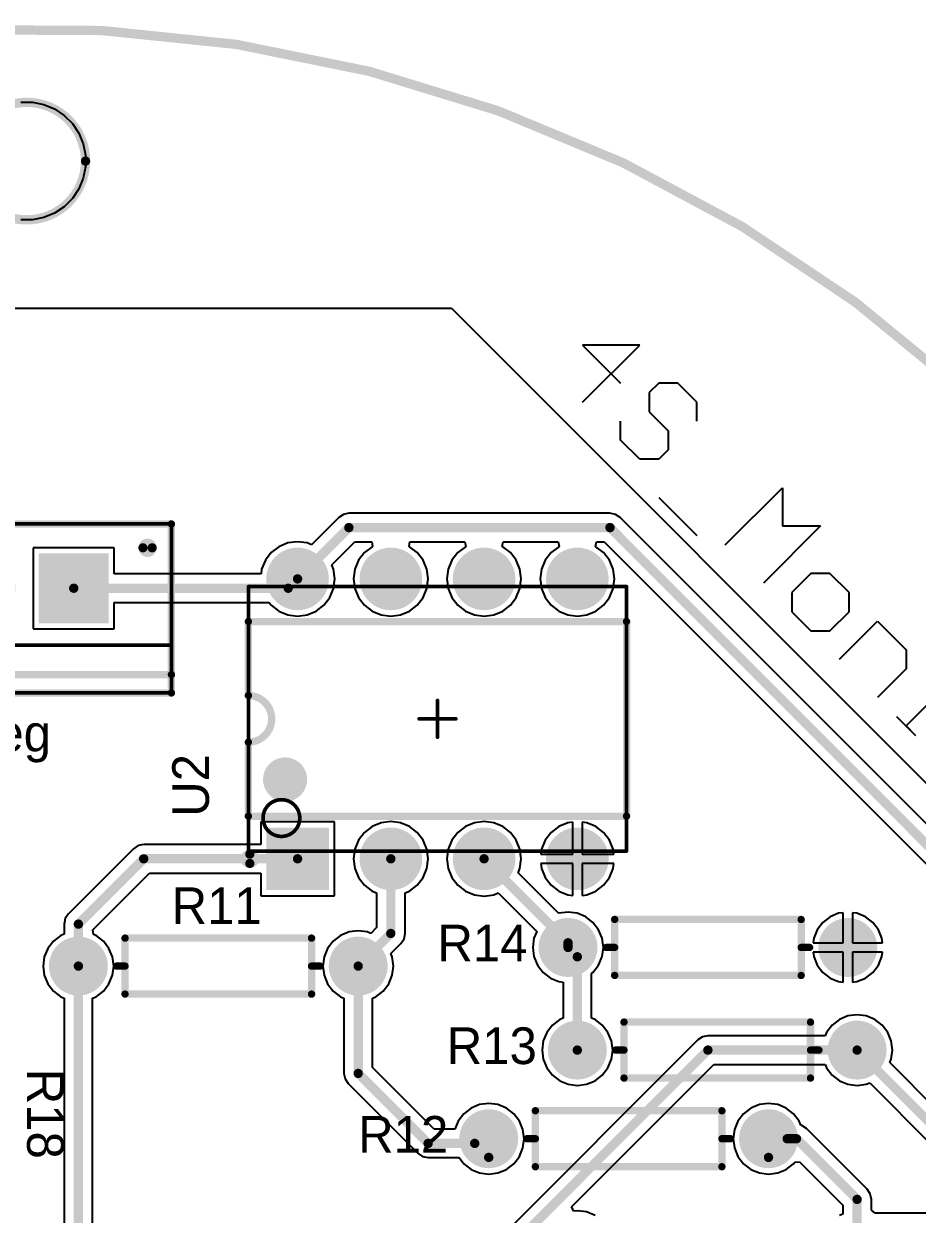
# Model space of a CAD drawing. Header units: millimetres. Extents: x 36 to 112.1, y 38.2 to 103.8.
# Drawn here: x 73.95 to 98.28, y 71.35 to 103.76 of the extents above; entities that cross this region are included whole.
import ezdxf

# ---------------------------------------------------------------- set-up
doc = ezdxf.new("R2010")
doc.units = ezdxf.units.MM
for name, color, linetype in [('BottomLayer', 5, 'Continuous'), ('BottomSolder', 6, 'Continuous'), ('Mechanical1', 6, 'Continuous'), ('Mechanical13', 56, 'Continuous'), ('Mechanical15', 56, 'Continuous'), ('MultiLayer', 9, 'Continuous'), ('PadHoleLayer', 156, 'Continuous'), ('TopLayer', 1, 'Continuous'), ('TopOverlay', 2, 'Continuous'), ('TopSolder', 216, 'Continuous')]:
    doc.layers.add(name, color=color, linetype=linetype)

# ---------------------------------------------------------------- blocks, each defined once
blk = doc.blocks.new('TO220_2')
at = {"layer": 'BottomLayer', "const_width": 0.85}
for points in [[(-0.425, 0, 1), (0.425, 0, 1)], [(2.115, 0, 1), (2.965, 0, 1)]]:
    blk.add_lwpolyline(points, format="xyb", close=True, dxfattribs=at)
at = {"layer": 'BottomLayer'}
blk.add_solid([(-3.39, -0.85), (-1.69, -0.85), (-3.39, 0.85), (-1.69, 0.85)], dxfattribs=at)
at = {"layer": 'BottomSolder', "const_width": 0.952}
for points in [[(-0.476, 0, 1), (0.476, 0, 1)], [(2.064, 0, 1), (3.016, 0, 1)]]:
    blk.add_lwpolyline(points, format="xyb", close=True, dxfattribs=at)
at = {"layer": 'BottomSolder'}
blk.add_solid([(-3.492, -0.952), (-1.588, -0.952), (-3.492, 0.952), (-1.588, 0.952)], dxfattribs=at)
at = {"layer": 'Mechanical13', "const_width": 0.1}
for points in [[(5.2, 2.85), (-5.2, 2.85)], [(-5.2, 2.85), (-5.2, -1.75)], [(5.2, 2.85), (5.2, -1.75)], [(5.2, 1.55), (-5.2, 1.55)], [(5.2, -1.75), (-5.2, -1.75)]]:
    blk.add_lwpolyline(points, dxfattribs=at)
at = {"layer": 'Mechanical13', "const_width": 0.05}
for points in [[(-5.225, 2.85, 1), (-5.175, 2.85, 1)], [(-5.225, 2.85, 1), (-5.175, 2.85, 1)], [(5.175, 2.85, 1), (5.225, 2.85, 1)], [(5.175, 2.85, 1), (5.225, 2.85, 1)], [(-5.225, 1.55, 1), (-5.175, 1.55, 1)], [(5.175, 1.55, 1), (5.225, 1.55, 1)], [(-5.225, -1.75, 1), (-5.175, -1.75, 1)], [(-5.225, -1.75, 1), (-5.175, -1.75, 1)], [(5.175, -1.75, 1), (5.225, -1.75, 1)], [(5.175, -1.75, 1), (5.225, -1.75, 1)]]:
    blk.add_lwpolyline(points, format="xyb", close=True, dxfattribs=at)
at = {"layer": 'Mechanical15', "const_width": 0.1}
for points in [[(0, 0.5), (0, -0.5)], [(0.5, 0), (-0.5, 0)]]:
    blk.add_lwpolyline(points, dxfattribs=at)
at = {"layer": 'Mechanical15', "const_width": 0.05}
for points in [[(-0.025, 0.5, 1), (0.025, 0.5, 1)], [(-0.525, 0, 1), (-0.475, 0, 1)], [(0.475, 0, 1), (0.525, 0, 1)], [(-0.025, -0.5, 1), (0.025, -0.5, 1)]]:
    blk.add_lwpolyline(points, format="xyb", close=True, dxfattribs=at)
at = {"layer": 'MultiLayer', "const_width": 0.85}
for points in [[(-0.425, 0, 1), (0.425, 0, 1)], [(2.115, 0, 1), (2.965, 0, 1)]]:
    blk.add_lwpolyline(points, format="xyb", close=True, dxfattribs=at)
at = {"layer": 'MultiLayer'}
blk.add_solid([(-3.39, -0.85), (-1.69, -0.85), (-3.39, 0.85), (-1.69, 0.85)], dxfattribs=at)
at = {"layer": 'PadHoleLayer', "const_width": 0.55}
for points in [[(-2.815, 0, 1), (-2.265, 0, 1)], [(-0.275, 0, 1), (0.275, 0, 1)], [(2.265, 0, 1), (2.815, 0, 1)]]:
    blk.add_lwpolyline(points, format="xyb", close=True, dxfattribs=at)
at = {"layer": 'TopLayer', "const_width": 0.85}
for points in [[(-0.425, 0, 1), (0.425, 0, 1)], [(2.115, 0, 1), (2.965, 0, 1)]]:
    blk.add_lwpolyline(points, format="xyb", close=True, dxfattribs=at)
at = {"layer": 'TopLayer'}
blk.add_solid([(-3.39, -0.85), (-1.69, -0.85), (-3.39, 0.85), (-1.69, 0.85)], dxfattribs=at)
at = {"layer": 'TopOverlay', "const_width": 0.2}
for points in [[(5.2, 2.85), (-5.2, 2.85)], [(-5.2, 2.85), (-5.2, -1.75)], [(5.2, 2.85), (5.2, -1.75)], [(5.2, 2.35), (-5.2, 2.35)], [(5.2, -1.75), (-5.2, -1.75)]]:
    blk.add_lwpolyline(points, dxfattribs=at)
at = {"layer": 'TopOverlay'}
for points, const_width in [([(-5.25, 2.85, 1), (-5.15, 2.85, 1)], 0.1), ([(-5.25, 2.85, 1), (-5.15, 2.85, 1)], 0.1), ([(5.15, 2.85, 1), (5.25, 2.85, 1)], 0.1), ([(5.15, 2.85, 1), (5.25, 2.85, 1)], 0.1), ([(-5.25, 2.35, 1), (-5.15, 2.35, 1)], 0.1), ([(5.15, 2.35, 1), (5.25, 2.35, 1)], 0.1), ([(-4.425, -1.1, 1), (-4.675, -1.1, 1)], 0.25), ([(-4.738, -1.1, 1), (-4.613, -1.1, 1)], 0.125), ([(-4.487, -1.1, 1), (-4.363, -1.1, 1)], 0.125), ([(-5.25, -1.75, 1), (-5.15, -1.75, 1)], 0.1), ([(-5.25, -1.75, 1), (-5.15, -1.75, 1)], 0.1), ([(5.15, -1.75, 1), (5.25, -1.75, 1)], 0.1), ([(5.15, -1.75, 1), (5.25, -1.75, 1)], 0.1)]:
    blk.add_lwpolyline(points, format="xyb", close=True, dxfattribs=dict(at, const_width=const_width))
at = {"layer": 'TopSolder', "const_width": 0.952}
for points in [[(-0.476, 0, 1), (0.476, 0, 1)], [(2.064, 0, 1), (3.016, 0, 1)]]:
    blk.add_lwpolyline(points, format="xyb", close=True, dxfattribs=at)
at = {"layer": 'TopSolder'}
blk.add_solid([(-3.492, -0.952), (-1.588, -0.952), (-3.492, 0.952), (-1.588, 0.952)], dxfattribs=at)
blk = doc.blocks.new('AXIAL_0_3_20')
at = {"layer": 'BottomLayer', "const_width": 0.7}
for points in [[(-4.16, 0, 1), (-3.46, 0, 1)], [(3.46, 0, 1), (4.16, 0, 1)]]:
    blk.add_lwpolyline(points, format="xyb", close=True, dxfattribs=at)
at = {"layer": 'BottomSolder', "const_width": 0.802}
for points in [[(-4.211, 0, 1), (-3.409, 0, 1)], [(3.409, 0, 1), (4.211, 0, 1)]]:
    blk.add_lwpolyline(points, format="xyb", close=True, dxfattribs=at)
at = {"layer": 'MultiLayer', "const_width": 0.7}
for points in [[(-4.16, 0, 1), (-3.46, 0, 1)], [(3.46, 0, 1), (4.16, 0, 1)]]:
    blk.add_lwpolyline(points, format="xyb", close=True, dxfattribs=at)
at = {"layer": 'PadHoleLayer', "const_width": 0.425}
for points in [[(-4.022, 0, 1), (-3.598, 0, 1)], [(3.598, 0, 1), (4.022, 0, 1)]]:
    blk.add_lwpolyline(points, format="xyb", close=True, dxfattribs=at)
at = {"layer": 'TopLayer', "const_width": 0.7}
for points in [[(-4.16, 0, 1), (-3.46, 0, 1)], [(3.46, 0, 1), (4.16, 0, 1)]]:
    blk.add_lwpolyline(points, format="xyb", close=True, dxfattribs=at)
at = {"layer": 'TopOverlay', "const_width": 0.2}
for points in [[(-2.54, 0.762), (-2.54, -0.762)], [(2.54, 0.762), (-2.54, 0.762)], [(2.54, 0.762), (2.54, 0)], [(-2.54, 0), (-2.769, 0)], [(2.769, 0), (2.54, 0)], [(2.54, 0), (2.54, -0.762)], [(2.54, -0.762), (-2.54, -0.762)]]:
    blk.add_lwpolyline(points, dxfattribs=at)
at = {"layer": 'TopOverlay', "const_width": 0.1}
for points in [[(-2.59, 0.762, 1), (-2.49, 0.762, 1)], [(-2.59, 0.762, 1), (-2.49, 0.762, 1)], [(2.49, 0.762, 1), (2.59, 0.762, 1)], [(2.49, 0.762, 1), (2.59, 0.762, 1)], [(-2.819, 0, 1), (-2.719, 0, 1)], [(-2.59, 0, 1), (-2.49, 0, 1)], [(2.49, 0, 1), (2.59, 0, 1)], [(2.49, 0, 1), (2.59, 0, 1)], [(2.49, 0, 1), (2.59, 0, 1)], [(2.719, 0, 1), (2.819, 0, 1)], [(-2.59, -0.762, 1), (-2.49, -0.762, 1)], [(-2.59, -0.762, 1), (-2.49, -0.762, 1)], [(2.49, -0.762, 1), (2.59, -0.762, 1)], [(2.49, -0.762, 1), (2.59, -0.762, 1)]]:
    blk.add_lwpolyline(points, format="xyb", close=True, dxfattribs=at)
at = {"layer": 'TopSolder', "const_width": 0.802}
for points in [[(-4.211, 0, 1), (-3.409, 0, 1)], [(3.409, 0, 1), (4.211, 0, 1)]]:
    blk.add_lwpolyline(points, format="xyb", close=True, dxfattribs=at)
blk = doc.blocks.new('AXIAL_0_3_21')
at = {"layer": 'BottomLayer', "const_width": 0.7}
for points in [[(-4.16, 0, 1), (-3.46, 0, 1)], [(3.46, 0, 1), (4.16, 0, 1)]]:
    blk.add_lwpolyline(points, format="xyb", close=True, dxfattribs=at)
at = {"layer": 'BottomSolder', "const_width": 0.802}
for points in [[(-4.211, 0, 1), (-3.409, 0, 1)], [(3.409, 0, 1), (4.211, 0, 1)]]:
    blk.add_lwpolyline(points, format="xyb", close=True, dxfattribs=at)
at = {"layer": 'MultiLayer', "const_width": 0.7}
for points in [[(-4.16, 0, 1), (-3.46, 0, 1)], [(3.46, 0, 1), (4.16, 0, 1)]]:
    blk.add_lwpolyline(points, format="xyb", close=True, dxfattribs=at)
at = {"layer": 'PadHoleLayer', "const_width": 0.425}
for points in [[(-4.022, 0, 1), (-3.598, 0, 1)], [(3.598, 0, 1), (4.022, 0, 1)]]:
    blk.add_lwpolyline(points, format="xyb", close=True, dxfattribs=at)
at = {"layer": 'TopLayer', "const_width": 0.7}
for points in [[(-4.16, 0, 1), (-3.46, 0, 1)], [(3.46, 0, 1), (4.16, 0, 1)]]:
    blk.add_lwpolyline(points, format="xyb", close=True, dxfattribs=at)
at = {"layer": 'TopOverlay', "const_width": 0.2}
for points in [[(-2.54, 0.762), (-2.54, -0.762)], [(2.54, 0.762), (-2.54, 0.762)], [(2.54, 0.762), (2.54, 0)], [(-2.54, 0), (-2.769, 0)], [(2.769, 0), (2.54, 0)], [(2.54, 0), (2.54, -0.762)], [(2.54, -0.762), (-2.54, -0.762)]]:
    blk.add_lwpolyline(points, dxfattribs=at)
at = {"layer": 'TopOverlay', "const_width": 0.1}
for points in [[(-2.59, 0.762, 1), (-2.49, 0.762, 1)], [(-2.59, 0.762, 1), (-2.49, 0.762, 1)], [(2.49, 0.762, 1), (2.59, 0.762, 1)], [(2.49, 0.762, 1), (2.59, 0.762, 1)], [(-2.819, 0, 1), (-2.719, 0, 1)], [(-2.59, 0, 1), (-2.49, 0, 1)], [(2.49, 0, 1), (2.59, 0, 1)], [(2.49, 0, 1), (2.59, 0, 1)], [(2.49, 0, 1), (2.59, 0, 1)], [(2.719, 0, 1), (2.819, 0, 1)], [(-2.59, -0.762, 1), (-2.49, -0.762, 1)], [(-2.59, -0.762, 1), (-2.49, -0.762, 1)], [(2.49, -0.762, 1), (2.59, -0.762, 1)], [(2.49, -0.762, 1), (2.59, -0.762, 1)]]:
    blk.add_lwpolyline(points, format="xyb", close=True, dxfattribs=at)
at = {"layer": 'TopSolder', "const_width": 0.802}
for points in [[(-4.211, 0, 1), (-3.409, 0, 1)], [(3.409, 0, 1), (4.211, 0, 1)]]:
    blk.add_lwpolyline(points, format="xyb", close=True, dxfattribs=at)
blk = doc.blocks.new('AXIAL_0_3_22')
at = {"layer": 'BottomLayer', "const_width": 0.7}
for points in [[(-4.16, 0, 1), (-3.46, 0, 1)], [(3.46, 0, 1), (4.16, 0, 1)]]:
    blk.add_lwpolyline(points, format="xyb", close=True, dxfattribs=at)
at = {"layer": 'BottomSolder', "const_width": 0.802}
for points in [[(-4.211, 0, 1), (-3.409, 0, 1)], [(3.409, 0, 1), (4.211, 0, 1)]]:
    blk.add_lwpolyline(points, format="xyb", close=True, dxfattribs=at)
at = {"layer": 'MultiLayer', "const_width": 0.7}
for points in [[(-4.16, 0, 1), (-3.46, 0, 1)], [(3.46, 0, 1), (4.16, 0, 1)]]:
    blk.add_lwpolyline(points, format="xyb", close=True, dxfattribs=at)
at = {"layer": 'PadHoleLayer', "const_width": 0.425}
for points in [[(-4.022, 0, 1), (-3.598, 0, 1)], [(3.598, 0, 1), (4.022, 0, 1)]]:
    blk.add_lwpolyline(points, format="xyb", close=True, dxfattribs=at)
at = {"layer": 'TopLayer', "const_width": 0.7}
for points in [[(-4.16, 0, 1), (-3.46, 0, 1)], [(3.46, 0, 1), (4.16, 0, 1)]]:
    blk.add_lwpolyline(points, format="xyb", close=True, dxfattribs=at)
at = {"layer": 'TopOverlay', "const_width": 0.2}
for points in [[(-2.54, 0.762), (-2.54, -0.762)], [(2.54, 0.762), (-2.54, 0.762)], [(2.54, 0.762), (2.54, 0)], [(-2.54, 0), (-2.769, 0)], [(2.769, 0), (2.54, 0)], [(2.54, 0), (2.54, -0.762)], [(2.54, -0.762), (-2.54, -0.762)]]:
    blk.add_lwpolyline(points, dxfattribs=at)
at = {"layer": 'TopOverlay', "const_width": 0.1}
for points in [[(-2.59, 0.762, 1), (-2.49, 0.762, 1)], [(-2.59, 0.762, 1), (-2.49, 0.762, 1)], [(2.49, 0.762, 1), (2.59, 0.762, 1)], [(2.49, 0.762, 1), (2.59, 0.762, 1)], [(-2.819, 0, 1), (-2.719, 0, 1)], [(-2.59, 0, 1), (-2.49, 0, 1)], [(2.49, 0, 1), (2.59, 0, 1)], [(2.49, 0, 1), (2.59, 0, 1)], [(2.49, 0, 1), (2.59, 0, 1)], [(2.719, 0, 1), (2.819, 0, 1)], [(-2.59, -0.762, 1), (-2.49, -0.762, 1)], [(-2.59, -0.762, 1), (-2.49, -0.762, 1)], [(2.49, -0.762, 1), (2.59, -0.762, 1)], [(2.49, -0.762, 1), (2.59, -0.762, 1)]]:
    blk.add_lwpolyline(points, format="xyb", close=True, dxfattribs=at)
at = {"layer": 'TopSolder', "const_width": 0.802}
for points in [[(-4.211, 0, 1), (-3.409, 0, 1)], [(3.409, 0, 1), (4.211, 0, 1)]]:
    blk.add_lwpolyline(points, format="xyb", close=True, dxfattribs=at)
blk = doc.blocks.new('AXIAL_0_3_23')
at = {"layer": 'BottomLayer', "const_width": 0.7}
for points in [[(-4.16, 0, 1), (-3.46, 0, 1)], [(3.46, 0, 1), (4.16, 0, 1)]]:
    blk.add_lwpolyline(points, format="xyb", close=True, dxfattribs=at)
at = {"layer": 'BottomSolder', "const_width": 0.802}
for points in [[(-4.211, 0, 1), (-3.409, 0, 1)], [(3.409, 0, 1), (4.211, 0, 1)]]:
    blk.add_lwpolyline(points, format="xyb", close=True, dxfattribs=at)
at = {"layer": 'MultiLayer', "const_width": 0.7}
for points in [[(-4.16, 0, 1), (-3.46, 0, 1)], [(3.46, 0, 1), (4.16, 0, 1)]]:
    blk.add_lwpolyline(points, format="xyb", close=True, dxfattribs=at)
at = {"layer": 'PadHoleLayer', "const_width": 0.425}
for points in [[(-4.022, 0, 1), (-3.598, 0, 1)], [(3.598, 0, 1), (4.022, 0, 1)]]:
    blk.add_lwpolyline(points, format="xyb", close=True, dxfattribs=at)
at = {"layer": 'TopLayer', "const_width": 0.7}
for points in [[(-4.16, 0, 1), (-3.46, 0, 1)], [(3.46, 0, 1), (4.16, 0, 1)]]:
    blk.add_lwpolyline(points, format="xyb", close=True, dxfattribs=at)
at = {"layer": 'TopOverlay', "const_width": 0.2}
for points in [[(-2.54, 0.762), (-2.54, -0.762)], [(2.54, 0.762), (-2.54, 0.762)], [(2.54, 0.762), (2.54, 0)], [(-2.54, 0), (-2.769, 0)], [(2.769, 0), (2.54, 0)], [(2.54, 0), (2.54, -0.762)], [(2.54, -0.762), (-2.54, -0.762)]]:
    blk.add_lwpolyline(points, dxfattribs=at)
at = {"layer": 'TopOverlay', "const_width": 0.1}
for points in [[(-2.59, 0.762, 1), (-2.49, 0.762, 1)], [(-2.59, 0.762, 1), (-2.49, 0.762, 1)], [(2.49, 0.762, 1), (2.59, 0.762, 1)], [(2.49, 0.762, 1), (2.59, 0.762, 1)], [(-2.819, 0, 1), (-2.719, 0, 1)], [(-2.59, 0, 1), (-2.49, 0, 1)], [(2.49, 0, 1), (2.59, 0, 1)], [(2.49, 0, 1), (2.59, 0, 1)], [(2.49, 0, 1), (2.59, 0, 1)], [(2.719, 0, 1), (2.819, 0, 1)], [(-2.59, -0.762, 1), (-2.49, -0.762, 1)], [(-2.59, -0.762, 1), (-2.49, -0.762, 1)], [(2.49, -0.762, 1), (2.59, -0.762, 1)], [(2.49, -0.762, 1), (2.59, -0.762, 1)]]:
    blk.add_lwpolyline(points, format="xyb", close=True, dxfattribs=at)
at = {"layer": 'TopSolder', "const_width": 0.802}
for points in [[(-4.211, 0, 1), (-3.409, 0, 1)], [(3.409, 0, 1), (4.211, 0, 1)]]:
    blk.add_lwpolyline(points, format="xyb", close=True, dxfattribs=at)
blk = doc.blocks.new('N08E_29')
at = {"layer": 'BottomLayer', "const_width": 0.75}
for points in [[(3.435, 3.81, 1), (4.185, 3.81, 1)], [(-4.185, 1.27, 1), (-3.435, 1.27, 1)], [(3.435, 1.27, 1), (4.185, 1.27, 1)], [(-4.185, -1.27, 1), (-3.435, -1.27, 1)], [(3.435, -1.27, 1), (4.185, -1.27, 1)], [(-4.185, -3.81, 1), (-3.435, -3.81, 1)], [(3.435, -3.81, 1), (4.185, -3.81, 1)]]:
    blk.add_lwpolyline(points, format="xyb", close=True, dxfattribs=at)
at = {"layer": 'BottomLayer'}
blk.add_solid([(-4.56, 3.06), (-3.06, 3.06), (-4.56, 4.56), (-3.06, 4.56)], dxfattribs=at)
at = {"layer": 'BottomSolder', "const_width": 0.852}
for points in [[(3.384, 3.81, 1), (4.236, 3.81, 1)], [(-4.236, 1.27, 1), (-3.384, 1.27, 1)], [(3.384, 1.27, 1), (4.236, 1.27, 1)], [(-4.236, -1.27, 1), (-3.384, -1.27, 1)], [(3.384, -1.27, 1), (4.236, -1.27, 1)], [(-4.236, -3.81, 1), (-3.384, -3.81, 1)], [(3.384, -3.81, 1), (4.236, -3.81, 1)]]:
    blk.add_lwpolyline(points, format="xyb", close=True, dxfattribs=at)
at = {"layer": 'BottomSolder'}
blk.add_solid([(-4.662, 2.958), (-2.958, 2.958), (-4.662, 4.662), (-2.958, 4.662)], dxfattribs=at)
at = {"layer": 'Mechanical13', "const_width": 0.1}
for points in [[(-3.6, 5.15), (3.6, 5.15)], [(-3.6, 5.15), (-3.6, -5.15)], [(3.6, 5.15), (3.6, -5.15)], [(-3.6, -5.15), (3.6, -5.15)]]:
    blk.add_lwpolyline(points, dxfattribs=at)
at = {"layer": 'Mechanical13'}
for points, const_width in [([(-3.625, 5.15, 1), (-3.575, 5.15, 1)], 0.05), ([(-3.625, 5.15, 1), (-3.575, 5.15, 1)], 0.05), ([(3.575, 5.15, 1), (3.625, 5.15, 1)], 0.05), ([(3.575, 5.15, 1), (3.625, 5.15, 1)], 0.05), ([(-2.2, 4.25, 1), (-3.2, 4.25, 1)], 0.1), ([(-3.225, 4.25, 1), (-3.175, 4.25, 1)], 0.05), ([(-2.225, 4.25, 1), (-2.175, 4.25, 1)], 0.05), ([(-3.625, -5.15, 1), (-3.575, -5.15, 1)], 0.05), ([(-3.625, -5.15, 1), (-3.575, -5.15, 1)], 0.05), ([(3.575, -5.15, 1), (3.625, -5.15, 1)], 0.05), ([(3.575, -5.15, 1), (3.625, -5.15, 1)], 0.05)]:
    blk.add_lwpolyline(points, format="xyb", close=True, dxfattribs=dict(at, const_width=const_width))
at = {"layer": 'Mechanical15', "const_width": 0.1}
for points in [[(0, 0.5), (0, -0.5)], [(-0.5, 0), (0.5, 0)]]:
    blk.add_lwpolyline(points, dxfattribs=at)
at = {"layer": 'Mechanical15', "const_width": 0.05}
for points in [[(-0.025, 0.5, 1), (0.025, 0.5, 1)], [(-0.525, 0, 1), (-0.475, 0, 1)], [(0.475, 0, 1), (0.525, 0, 1)], [(-0.025, -0.5, 1), (0.025, -0.5, 1)]]:
    blk.add_lwpolyline(points, format="xyb", close=True, dxfattribs=at)
at = {"layer": 'MultiLayer', "const_width": 0.75}
for points in [[(3.435, 3.81, 1), (4.185, 3.81, 1)], [(-4.185, 1.27, 1), (-3.435, 1.27, 1)], [(3.435, 1.27, 1), (4.185, 1.27, 1)], [(-4.185, -1.27, 1), (-3.435, -1.27, 1)], [(3.435, -1.27, 1), (4.185, -1.27, 1)], [(-4.185, -3.81, 1), (-3.435, -3.81, 1)], [(3.435, -3.81, 1), (4.185, -3.81, 1)]]:
    blk.add_lwpolyline(points, format="xyb", close=True, dxfattribs=at)
at = {"layer": 'MultiLayer'}
blk.add_solid([(-4.56, 3.06), (-3.06, 3.06), (-4.56, 4.56), (-3.06, 4.56)], dxfattribs=at)
at = {"layer": 'PadHoleLayer', "const_width": 0.45}
for points in [[(-4.035, 3.81, 1), (-3.585, 3.81, 1)], [(3.585, 3.81, 1), (4.035, 3.81, 1)], [(-4.035, 1.27, 1), (-3.585, 1.27, 1)], [(3.585, 1.27, 1), (4.035, 1.27, 1)], [(-4.035, -1.27, 1), (-3.585, -1.27, 1)], [(3.585, -1.27, 1), (4.035, -1.27, 1)], [(-4.035, -3.81, 1), (-3.585, -3.81, 1)], [(3.585, -3.81, 1), (4.035, -3.81, 1)]]:
    blk.add_lwpolyline(points, format="xyb", close=True, dxfattribs=at)
at = {"layer": 'TopLayer', "const_width": 0.75}
for points in [[(3.435, 3.81, 1), (4.185, 3.81, 1)], [(-4.185, 1.27, 1), (-3.435, 1.27, 1)], [(3.435, 1.27, 1), (4.185, 1.27, 1)], [(-4.185, -1.27, 1), (-3.435, -1.27, 1)], [(3.435, -1.27, 1), (4.185, -1.27, 1)], [(-4.185, -3.81, 1), (-3.435, -3.81, 1)], [(3.435, -3.81, 1), (4.185, -3.81, 1)]]:
    blk.add_lwpolyline(points, format="xyb", close=True, dxfattribs=at)
at = {"layer": 'TopLayer'}
blk.add_solid([(-4.56, 3.06), (-3.06, 3.06), (-4.56, 4.56), (-3.06, 4.56)], dxfattribs=at)
at = {"layer": 'TopOverlay'}
for points, const_width in [([(-3.685, 5.11, 1), (-3.935, 5.11, 1)], 0.25), ([(-3.998, 5.11, 1), (-3.873, 5.11, 1)], 0.125), ([(-3.747, 5.11, 1), (-3.622, 5.11, 1)], 0.125), ([(-2.7, 5.15, 1), (-2.6, 5.15, 1)], 0.1), ([(-2.7, 5.15, 1), (-2.6, 5.15, 1)], 0.1), ([(-0.685, 5.15, 1), (-0.585, 5.15, 1)], 0.1), ([(-0.685, 5.15, 1), (-0.585, 5.15, 1)], 0.1), ([(0.585, 5.15, 1), (0.685, 5.15, 1)], 0.1), ([(0.585, 5.15, 1), (0.685, 5.15, 1)], 0.1), ([(2.6, 5.15, 1), (2.7, 5.15, 1)], 0.1), ([(2.6, 5.15, 1), (2.7, 5.15, 1)], 0.1), ([(-1.35, 4.15, 1), (-1.95, 4.15, 1)], 0.6), ([(-2.1, 4.15, 1), (-1.8, 4.15, 1)], 0.3), ([(-1.5, 4.15, 1), (-1.2, 4.15, 1)], 0.3), ([(-2.7, -5.15, 1), (-2.6, -5.15, 1)], 0.1), ([(-2.7, -5.15, 1), (-2.6, -5.15, 1)], 0.1), ([(2.6, -5.15, 1), (2.7, -5.15, 1)], 0.1), ([(2.6, -5.15, 1), (2.7, -5.15, 1)], 0.1)]:
    blk.add_lwpolyline(points, format="xyb", close=True, dxfattribs=dict(at, const_width=const_width))
at = {"layer": 'TopOverlay', "const_width": 0.2}
for points in [[(-2.65, 5.15), (-0.635, 5.15)], [(-2.65, 5.15), (-2.65, -5.15)], [(0.635, 5.15), (2.65, 5.15)], [(2.65, 5.15), (2.65, -5.15)], [(-2.65, -5.15), (2.65, -5.15)]]:
    blk.add_lwpolyline(points, dxfattribs=at)
blk.add_lwpolyline([(0.635, 5.15, -1), (-0.635, 5.15)], format="xyb", dxfattribs=at)
at = {"layer": 'TopSolder', "const_width": 0.852}
for points in [[(3.384, 3.81, 1), (4.236, 3.81, 1)], [(-4.236, 1.27, 1), (-3.384, 1.27, 1)], [(3.384, 1.27, 1), (4.236, 1.27, 1)], [(-4.236, -1.27, 1), (-3.384, -1.27, 1)], [(3.384, -1.27, 1), (4.236, -1.27, 1)], [(-4.236, -3.81, 1), (-3.384, -3.81, 1)], [(3.384, -3.81, 1), (4.236, -3.81, 1)]]:
    blk.add_lwpolyline(points, format="xyb", close=True, dxfattribs=at)
at = {"layer": 'TopSolder'}
blk.add_solid([(-4.662, 2.958), (-2.958, 2.958), (-4.662, 4.662), (-2.958, 4.662)], dxfattribs=at)

msp = doc.modelspace()

# ---------------------------------------------------------------- linework, layer by layer
at = {"layer": 'Mechanical1'}
for points, const_width in [([(75.632, 100.02, 1), (72.432, 100.02, 1)], 0.254), ([(75.569, 100.02, 1), (75.696, 100.02, 1)], 0.127)]:
    msp.add_lwpolyline(points, format="xyb", close=True, dxfattribs=dict(at, const_width=const_width))
at = {"layer": 'MultiLayer'}
for p, q in [((73.874, 101.62), (74.032, 101.62)), ((74.032, 101.62), (74.19, 101.62)), ((74.19, 101.62), (74.499, 101.559)), ((74.499, 101.559), (74.79, 101.438)), ((74.79, 101.438), (75.052, 101.263)), ((75.052, 101.263), (75.275, 101.04)), ((75.275, 101.04), (75.45, 100.778)), ((75.45, 100.778), (75.571, 100.487)), ((75.571, 100.487), (75.632, 100.178)), ((75.632, 100.178), (75.632, 100.02)), ((75.632, 99.862), (75.571, 99.553)), ((75.632, 100.02), (75.632, 99.862)), ((75.571, 99.553), (75.45, 99.262)), ((75.45, 99.262), (75.275, 99)), ((75.275, 99), (75.052, 98.777)), ((74.79, 98.602), (74.499, 98.481)), ((75.052, 98.777), (74.79, 98.602)), ((74.032, 98.42), (73.874, 98.42)), ((74.032, 98.42), (74.032, 98.42)), ((74.19, 98.42), (74.032, 98.42)), ((74.499, 98.481), (74.19, 98.42))]:
    msp.add_line(p, q, dxfattribs=at)
at = {"layer": 'TopLayer'}
for p, q in [((52.197, 96.012), (85.598, 96.012)), ((85.598, 96.012), (102.997, 78.613)), ((82.804, 90.431), (82.655, 90.402)), ((89.916, 90.431), (82.804, 90.431)), ((90.065, 90.402), (89.916, 90.431)), ((82.529, 90.318), (81.787, 89.575)), ((82.655, 90.402), (82.529, 90.318)), ((90.191, 90.318), (90.065, 90.402)), ((101.875, 78.634), (90.191, 90.318)), ((76.415, 89.496), (74.207, 89.496)), ((74.207, 89.496), (74.207, 87.288)), ((76.415, 88.78), (76.415, 89.496)), ((80.901, 89.523), (80.691, 89.362)), ((81.145, 89.624), (80.901, 89.523)), ((81.407, 89.659), (81.145, 89.624)), ((81.669, 89.624), (81.407, 89.659)), ((81.787, 89.575), (81.669, 89.624)), ((82.336, 89.026), (82.965, 89.655)), ((82.965, 89.655), (83.426, 89.655)), ((83.441, 89.523), (83.231, 89.362)), ((83.426, 89.655), (83.452, 89.528)), ((83.452, 89.528), (83.441, 89.523)), ((84.442, 89.528), (84.468, 89.655)), ((84.453, 89.523), (84.442, 89.528)), ((84.663, 89.362), (84.453, 89.523)), ((84.468, 89.655), (85.966, 89.655)), ((85.981, 89.523), (85.771, 89.362)), ((85.966, 89.655), (85.992, 89.528)), ((85.992, 89.528), (85.981, 89.523)), ((86.982, 89.528), (87.008, 89.655)), ((86.993, 89.523), (86.982, 89.528)), ((87.203, 89.362), (86.993, 89.523)), ((87.008, 89.655), (88.506, 89.655)), ((88.521, 89.523), (88.311, 89.362)), ((88.506, 89.655), (88.532, 89.528)), ((88.532, 89.528), (88.521, 89.523)), ((89.522, 89.528), (89.548, 89.655)), ((89.533, 89.523), (89.522, 89.528)), ((89.743, 89.362), (89.533, 89.523)), ((89.548, 89.655), (89.755, 89.655)), ((89.755, 89.655), (101.212, 78.198)), ((80.53, 89.152), (80.429, 88.908)), ((80.691, 89.362), (80.53, 89.152)), ((83.07, 89.152), (82.969, 88.908)), ((83.231, 89.362), (83.07, 89.152)), ((84.824, 89.152), (84.663, 89.362)), ((84.925, 88.908), (84.824, 89.152)), ((85.61, 89.152), (85.509, 88.908)), ((85.771, 89.362), (85.61, 89.152)), ((87.364, 89.152), (87.203, 89.362)), ((87.465, 88.908), (87.364, 89.152)), ((88.15, 89.152), (88.049, 88.908)), ((88.311, 89.362), (88.15, 89.152)), ((89.904, 89.152), (89.743, 89.362)), ((90.005, 88.908), (89.904, 89.152)), ((80.429, 88.908), (80.412, 88.78)), ((82.385, 88.908), (82.336, 89.026)), ((82.42, 88.646), (82.385, 88.908)), ((82.969, 88.908), (82.934, 88.646)), ((84.96, 88.646), (84.925, 88.908)), ((85.509, 88.908), (85.474, 88.646)), ((87.5, 88.646), (87.465, 88.908)), ((88.049, 88.908), (88.014, 88.646)), ((90.04, 88.646), (90.005, 88.908)), ((80.412, 88.78), (76.415, 88.78)), ((82.385, 88.384), (82.42, 88.646)), ((82.934, 88.646), (82.969, 88.384)), ((84.925, 88.384), (84.96, 88.646)), ((85.474, 88.646), (85.509, 88.384)), ((87.465, 88.384), (87.5, 88.646)), ((88.014, 88.646), (88.049, 88.384)), ((90.005, 88.384), (90.04, 88.646)), ((82.284, 88.14), (82.385, 88.384)), ((82.969, 88.384), (83.07, 88.14)), ((84.824, 88.14), (84.925, 88.384)), ((85.509, 88.384), (85.61, 88.14)), ((87.364, 88.14), (87.465, 88.384)), ((88.049, 88.384), (88.15, 88.14)), ((89.904, 88.14), (90.005, 88.384)), ((76.415, 87.288), (76.415, 88.004)), ((76.415, 88.004), (80.634, 88.004)), ((80.634, 88.004), (80.691, 87.93)), ((80.691, 87.93), (80.901, 87.769)), ((81.913, 87.769), (82.123, 87.93)), ((82.123, 87.93), (82.284, 88.14)), ((83.07, 88.14), (83.231, 87.93)), ((83.231, 87.93), (83.441, 87.769)), ((84.453, 87.769), (84.663, 87.93)), ((84.663, 87.93), (84.824, 88.14)), ((85.61, 88.14), (85.771, 87.93)), ((85.771, 87.93), (85.981, 87.769)), ((86.993, 87.769), (87.203, 87.93)), ((87.203, 87.93), (87.364, 88.14)), ((88.15, 88.14), (88.311, 87.93)), ((88.311, 87.93), (88.521, 87.769)), ((89.533, 87.769), (89.743, 87.93)), ((89.743, 87.93), (89.904, 88.14)), ((80.901, 87.769), (81.145, 87.668)), ((81.145, 87.668), (81.407, 87.633)), ((81.407, 87.633), (81.669, 87.668)), ((81.669, 87.668), (81.913, 87.769)), ((83.441, 87.769), (83.685, 87.668)), ((83.685, 87.668), (83.947, 87.633)), ((83.947, 87.633), (84.209, 87.668)), ((84.209, 87.668), (84.453, 87.769)), ((85.981, 87.769), (86.225, 87.668)), ((86.225, 87.668), (86.487, 87.633)), ((86.487, 87.633), (86.749, 87.668)), ((86.749, 87.668), (86.993, 87.769)), ((88.521, 87.769), (88.765, 87.668)), ((88.765, 87.668), (89.027, 87.633)), ((89.027, 87.633), (89.289, 87.668)), ((89.289, 87.668), (89.533, 87.769)), ((74.207, 87.288), (76.415, 87.288)), ((82.411, 82.03), (80.403, 82.03)), ((80.403, 82.03), (80.403, 81.414)), ((82.411, 80.022), (82.411, 82.03)), ((83.685, 82.004), (83.441, 81.903)), ((83.947, 82.039), (83.685, 82.004)), ((84.209, 82.004), (83.947, 82.039)), ((84.453, 81.903), (84.209, 82.004)), ((86.225, 82.004), (85.981, 81.903)), ((86.487, 82.039), (86.225, 82.004)), ((86.749, 82.004), (86.487, 82.039)), ((86.993, 81.903), (86.749, 82.004)), ((88.765, 82.004), (88.521, 81.903)), ((88.9, 82.022), (88.765, 82.004)), ((88.9, 81.153), (88.9, 82.022)), ((89.289, 82.004), (89.154, 82.022)), ((89.154, 82.022), (89.154, 81.153)), ((89.533, 81.903), (89.289, 82.004)), ((83.231, 81.742), (83.07, 81.532)), ((83.441, 81.903), (83.231, 81.742)), ((84.663, 81.742), (84.453, 81.903)), ((84.824, 81.532), (84.663, 81.742)), ((85.771, 81.742), (85.61, 81.532)), ((85.981, 81.903), (85.771, 81.742)), ((87.203, 81.742), (86.993, 81.903)), ((87.364, 81.532), (87.203, 81.742)), ((88.311, 81.742), (88.15, 81.532)), ((88.521, 81.903), (88.311, 81.742)), ((89.743, 81.742), (89.533, 81.903)), ((89.904, 81.532), (89.743, 81.742)), ((77.067, 81.385), (76.941, 81.301)), ((77.216, 81.414), (77.067, 81.385)), ((80.403, 81.414), (77.216, 81.414)), ((83.07, 81.532), (82.969, 81.288)), ((84.925, 81.288), (84.824, 81.532)), ((85.61, 81.532), (85.509, 81.288)), ((87.465, 81.288), (87.364, 81.532)), ((88.15, 81.532), (88.049, 81.288)), ((90.005, 81.288), (89.904, 81.532)), ((76.941, 81.301), (75.163, 79.523)), ((82.969, 81.288), (82.934, 81.026)), ((82.934, 81.026), (82.969, 80.764)), ((84.96, 81.026), (84.925, 81.288)), ((84.925, 80.764), (84.96, 81.026)), ((85.509, 81.288), (85.474, 81.026)), ((85.474, 81.026), (85.509, 80.764)), ((87.5, 81.026), (87.465, 81.288)), ((87.465, 80.764), (87.5, 81.026)), ((88.049, 81.288), (88.031, 81.153)), ((88.031, 81.153), (88.9, 81.153)), ((89.154, 81.153), (90.023, 81.153)), ((90.023, 81.153), (90.005, 81.288)), ((82.969, 80.764), (83.07, 80.52)), ((84.824, 80.52), (84.925, 80.764)), ((85.509, 80.764), (85.61, 80.52)), ((87.416, 80.646), (87.465, 80.764)), ((88.9, 80.899), (88.031, 80.899)), ((88.031, 80.899), (88.049, 80.764)), ((88.049, 80.764), (88.15, 80.52)), ((88.9, 80.03), (88.9, 80.899)), ((90.023, 80.899), (89.154, 80.899)), ((89.154, 80.899), (89.154, 80.03)), ((89.904, 80.52), (90.005, 80.764)), ((90.005, 80.764), (90.023, 80.899)), ((75.833, 79.094), (77.377, 80.638)), ((77.377, 80.638), (80.403, 80.638)), ((80.403, 80.638), (80.403, 80.022)), ((83.07, 80.52), (83.231, 80.31)), ((84.663, 80.31), (84.824, 80.52)), ((85.61, 80.52), (85.771, 80.31)), ((88.521, 79.541), (87.416, 80.646)), ((88.15, 80.52), (88.311, 80.31)), ((89.743, 80.31), (89.904, 80.52)), ((83.231, 80.31), (83.441, 80.149)), ((83.441, 80.149), (83.559, 80.1)), ((83.559, 80.1), (83.559, 79.155)), ((84.335, 80.1), (84.453, 80.149)), ((84.335, 78.994), (84.335, 80.1)), ((84.453, 80.149), (84.663, 80.31)), ((85.771, 80.31), (85.981, 80.149)), ((85.981, 80.149), (86.225, 80.048)), ((86.225, 80.048), (86.487, 80.013)), ((86.487, 80.013), (86.749, 80.048)), ((86.749, 80.048), (86.867, 80.097)), ((86.867, 80.097), (87.919, 79.044)), ((88.311, 80.31), (88.521, 80.149)), ((88.521, 80.149), (88.765, 80.048)), ((88.765, 80.048), (88.9, 80.03)), ((89.154, 80.03), (89.289, 80.048)), ((89.289, 80.048), (89.533, 80.149)), ((89.533, 80.149), (89.743, 80.31)), ((80.403, 80.022), (82.411, 80.022)), ((75.079, 79.397), (75.05, 79.248)), ((75.163, 79.523), (75.079, 79.397)), ((88.524, 79.542), (88.521, 79.541)), ((88.773, 79.575), (88.524, 79.542)), ((89.022, 79.542), (88.773, 79.575)), ((89.254, 79.446), (89.022, 79.542)), ((89.453, 79.293), (89.254, 79.446)), ((95.912, 79.446), (95.713, 79.293)), ((96.144, 79.542), (95.912, 79.446)), ((96.266, 79.559), (96.144, 79.542)), ((96.266, 78.74), (96.266, 79.559)), ((96.642, 79.542), (96.52, 79.559)), ((96.52, 79.559), (96.52, 78.74)), ((96.874, 79.446), (96.642, 79.542)), ((97.073, 79.293), (96.874, 79.446)), ((75.05, 79.248), (75.05, 78.977)), ((75.847, 78.968), (75.833, 79.094)), ((83.559, 79.155), (83.4, 78.996)), ((89.606, 79.094), (89.453, 79.293)), ((89.702, 78.862), (89.606, 79.094)), ((95.56, 79.094), (95.464, 78.862)), ((95.713, 79.293), (95.56, 79.094)), ((97.226, 79.094), (97.073, 79.293)), ((97.322, 78.862), (97.226, 79.094)), ((74.758, 78.785), (74.605, 78.586)), ((74.957, 78.938), (74.758, 78.785)), ((75.05, 78.977), (74.957, 78.938)), ((75.919, 78.938), (75.847, 78.968)), ((76.118, 78.785), (75.919, 78.938)), ((76.271, 78.586), (76.118, 78.785)), ((82.378, 78.785), (82.225, 78.586)), ((82.577, 78.938), (82.378, 78.785)), ((82.809, 79.034), (82.577, 78.938)), ((83.058, 79.067), (82.809, 79.034)), ((83.307, 79.034), (83.058, 79.067)), ((83.4, 78.996), (83.307, 79.034)), ((84.222, 78.719), (84.306, 78.845)), ((84.306, 78.845), (84.335, 78.994)), ((87.844, 78.862), (87.811, 78.613)), ((87.919, 79.044), (87.844, 78.862)), ((89.735, 78.613), (89.702, 78.862)), ((95.464, 78.862), (95.447, 78.74)), ((97.339, 78.74), (97.322, 78.862)), ((74.605, 78.586), (74.509, 78.354)), ((76.367, 78.354), (76.271, 78.586)), ((82.225, 78.586), (82.129, 78.354)), ((83.949, 78.447), (84.222, 78.719)), ((83.987, 78.354), (83.949, 78.447)), ((87.811, 78.613), (87.844, 78.364)), ((89.702, 78.364), (89.735, 78.613)), ((95.447, 78.74), (96.266, 78.74)), ((96.266, 78.486), (95.447, 78.486)), ((95.447, 78.486), (95.464, 78.364)), ((96.266, 77.667), (96.266, 78.486)), ((96.52, 78.74), (97.339, 78.74)), ((97.339, 78.486), (96.52, 78.486)), ((96.52, 78.486), (96.52, 77.667)), ((97.322, 78.364), (97.339, 78.486)), ((74.509, 78.354), (74.476, 78.105)), ((74.476, 78.105), (74.509, 77.856)), ((76.4, 78.105), (76.367, 78.354)), ((76.367, 77.856), (76.4, 78.105)), ((82.129, 78.354), (82.096, 78.105)), ((82.096, 78.105), (82.129, 77.856)), ((84.02, 78.105), (83.987, 78.354)), ((83.987, 77.856), (84.02, 78.105)), ((87.844, 78.364), (87.94, 78.132)), ((87.94, 78.132), (88.093, 77.933)), ((89.453, 77.933), (89.606, 78.132)), ((89.606, 78.132), (89.702, 78.364)), ((95.464, 78.364), (95.56, 78.132)), ((95.56, 78.132), (95.713, 77.933)), ((97.073, 77.933), (97.226, 78.132)), ((97.226, 78.132), (97.322, 78.364)), ((74.509, 77.856), (74.605, 77.624)), ((76.271, 77.624), (76.367, 77.856)), ((82.129, 77.856), (82.225, 77.624)), ((83.891, 77.624), (83.987, 77.856)), ((88.093, 77.933), (88.292, 77.78)), ((88.292, 77.78), (88.524, 77.684)), ((89.415, 77.903), (89.453, 77.933)), ((89.415, 76.691), (89.415, 77.903)), ((95.713, 77.933), (95.912, 77.78)), ((95.912, 77.78), (96.144, 77.684)), ((96.642, 77.684), (96.874, 77.78)), ((96.874, 77.78), (97.073, 77.933)), ((74.605, 77.624), (74.758, 77.425)), ((76.118, 77.425), (76.271, 77.624)), ((82.225, 77.624), (82.378, 77.425)), ((83.738, 77.425), (83.891, 77.624)), ((88.524, 77.684), (88.639, 77.668)), ((88.639, 77.668), (88.639, 76.691)), ((96.144, 77.684), (96.266, 77.667)), ((96.52, 77.667), (96.642, 77.684)), ((74.758, 77.425), (74.957, 77.272)), ((74.957, 77.272), (75.05, 77.233)), ((75.05, 77.233), (75.05, 69.757)), ((75.826, 77.233), (75.919, 77.272)), ((75.826, 69.596), (75.826, 77.233)), ((75.919, 77.272), (76.118, 77.425)), ((82.378, 77.425), (82.577, 77.272)), ((82.577, 77.272), (82.67, 77.233)), ((82.67, 77.233), (82.67, 75.184)), ((83.446, 77.233), (83.539, 77.272)), ((83.446, 75.345), (83.446, 77.233)), ((83.539, 77.272), (83.738, 77.425)), ((88.347, 76.499), (88.194, 76.3)), ((88.546, 76.652), (88.347, 76.499)), ((88.639, 76.691), (88.546, 76.652)), ((89.508, 76.652), (89.415, 76.691)), ((89.707, 76.499), (89.508, 76.652)), ((89.86, 76.3), (89.707, 76.499)), ((95.967, 76.499), (95.814, 76.3)), ((96.166, 76.652), (95.967, 76.499)), ((96.398, 76.748), (96.166, 76.652)), ((96.647, 76.781), (96.398, 76.748)), ((96.896, 76.748), (96.647, 76.781)), ((97.128, 76.652), (96.896, 76.748)), ((97.327, 76.499), (97.128, 76.652)), ((97.48, 76.3), (97.327, 76.499)), ((88.194, 76.3), (88.098, 76.068)), ((89.956, 76.068), (89.86, 76.3)), ((92.434, 76.178), (92.308, 76.094)), ((92.583, 76.207), (92.434, 76.178)), ((95.775, 76.207), (92.583, 76.207)), ((95.814, 76.3), (95.775, 76.207)), ((97.576, 76.068), (97.48, 76.3)), ((92.308, 76.094), (85.691, 69.476)), ((88.098, 76.068), (88.065, 75.819)), ((89.989, 75.819), (89.956, 76.068)), ((97.609, 75.819), (97.576, 76.068)), ((88.065, 75.819), (88.098, 75.57)), ((88.098, 75.57), (88.194, 75.338)), ((89.86, 75.338), (89.956, 75.57)), ((89.956, 75.57), (89.989, 75.819)), ((97.538, 75.477), (97.576, 75.57)), ((97.576, 75.57), (97.609, 75.819)), ((82.67, 75.184), (82.699, 75.035)), ((85.124, 73.667), (83.446, 75.345)), ((88.194, 75.338), (88.347, 75.139)), ((88.868, 71.554), (92.744, 75.431)), ((89.707, 75.139), (89.86, 75.338)), ((92.744, 75.431), (95.775, 75.431)), ((95.775, 75.431), (95.814, 75.338)), ((95.814, 75.338), (95.967, 75.139)), ((98.819, 74.197), (97.538, 75.477)), ((82.699, 75.035), (82.783, 74.909)), ((82.783, 74.909), (84.688, 73.004)), ((88.347, 75.139), (88.546, 74.986)), ((88.546, 74.986), (88.778, 74.89)), ((88.778, 74.89), (89.027, 74.857)), ((89.027, 74.857), (89.276, 74.89)), ((89.276, 74.89), (89.508, 74.986)), ((89.508, 74.986), (89.707, 75.139)), ((95.967, 75.139), (96.166, 74.986)), ((96.166, 74.986), (96.398, 74.89)), ((96.398, 74.89), (96.647, 74.857)), ((96.647, 74.857), (96.896, 74.89)), ((96.896, 74.89), (96.989, 74.928)), ((96.989, 74.928), (98.658, 73.258)), ((86.133, 74.239), (85.934, 74.086)), ((86.365, 74.335), (86.133, 74.239)), ((86.614, 74.368), (86.365, 74.335)), ((86.863, 74.335), (86.614, 74.368)), ((87.095, 74.239), (86.863, 74.335)), ((87.294, 74.086), (87.095, 74.239)), ((93.753, 74.239), (93.554, 74.086)), ((93.985, 74.335), (93.753, 74.239)), ((94.234, 74.368), (93.985, 74.335)), ((94.483, 74.335), (94.234, 74.368)), ((94.715, 74.239), (94.483, 74.335)), ((94.914, 74.086), (94.715, 74.239)), ((85.781, 73.887), (85.69, 73.667)), ((85.934, 74.086), (85.781, 73.887)), ((87.447, 73.887), (87.294, 74.086)), ((87.543, 73.655), (87.447, 73.887)), ((93.401, 73.887), (93.305, 73.655)), ((93.554, 74.086), (93.401, 73.887)), ((95.067, 73.887), (94.914, 74.086)), ((95.116, 73.771), (95.067, 73.887)), ((85.69, 73.667), (85.124, 73.667)), ((87.576, 73.406), (87.543, 73.655)), ((93.305, 73.655), (93.272, 73.406)), ((95.145, 73.765), (95.116, 73.771)), ((95.271, 73.681), (95.145, 73.765)), ((96.922, 72.03), (95.271, 73.681)), ((87.543, 73.157), (87.576, 73.406)), ((93.272, 73.406), (93.305, 73.157)), ((84.688, 73.004), (84.814, 72.92)), ((84.814, 72.92), (84.963, 72.891)), ((87.294, 72.726), (87.447, 72.925)), ((87.447, 72.925), (87.543, 73.157)), ((93.305, 73.157), (93.401, 72.925)), ((93.401, 72.925), (93.554, 72.726)), ((84.963, 72.891), (85.807, 72.891)), ((85.807, 72.891), (85.934, 72.726)), ((85.934, 72.726), (86.133, 72.573)), ((87.095, 72.573), (87.294, 72.726)), ((93.554, 72.726), (93.753, 72.573)), ((94.715, 72.573), (94.914, 72.726)), ((94.914, 72.726), (94.948, 72.77)), ((94.948, 72.77), (95.075, 72.778)), ((95.075, 72.778), (96.259, 71.594)), ((86.133, 72.573), (86.365, 72.477)), ((86.365, 72.477), (86.614, 72.444)), ((86.614, 72.444), (86.863, 72.477)), ((86.863, 72.477), (87.095, 72.573)), ((93.753, 72.573), (93.985, 72.477)), ((93.985, 72.477), (94.234, 72.444)), ((94.234, 72.444), (94.483, 72.477)), ((94.483, 72.477), (94.715, 72.573)), ((97.006, 71.904), (96.922, 72.03)), ((97.035, 71.755), (97.006, 71.904)), ((97.035, 71.458), (97.035, 71.755)), ((88.927, 71.434), (88.868, 71.554)), ((89.027, 71.447), (88.927, 71.434)), ((89.276, 71.414), (89.027, 71.447)), ((89.508, 71.318), (89.276, 71.414)), ((96.259, 71.357), (96.166, 71.318)), ((96.259, 71.594), (96.259, 71.357)), ((97.134, 71.377), (97.035, 71.458)), ((97.155, 71.381), (97.134, 71.377)), ((98.769, 71.381), (97.155, 71.381))]:
    msp.add_line(p, q, dxfattribs=at)
at = {"layer": 'TopLayer', "const_width": 0.254}
for points in [[(81.407, 88.646), (82.804, 90.043)], [(82.804, 90.043), (89.916, 90.043)], [(89.916, 90.043), (101.6, 78.359)], [(75.311, 88.392), (81.153, 88.392)], [(81.153, 88.392), (81.407, 88.646)], [(75.438, 79.248), (77.216, 81.026)], [(77.216, 81.026), (81.407, 81.026)], [(83.947, 78.994), (83.947, 81.026)], [(86.487, 81.026), (88.773, 78.74)], [(75.438, 78.105), (75.438, 79.248)], [(83.058, 78.105), (83.947, 78.994)], [(88.773, 78.613), (88.773, 78.74)], [(88.773, 78.613), (89.027, 78.359)], [(89.027, 75.819), (89.027, 78.359)], [(75.438, 69.596), (75.438, 78.105)], [(83.058, 75.184), (83.058, 78.105)], [(85.852, 69.088), (92.583, 75.819)], [(92.583, 75.819), (96.647, 75.819)], [(96.647, 75.819), (98.933, 73.533)], [(83.058, 75.184), (84.963, 73.279)], [(84.963, 73.279), (86.233, 73.279)], [(86.233, 73.279), (86.614, 72.898)], [(94.234, 72.898), (94.742, 73.406)], [(94.742, 73.406), (94.996, 73.406)], [(94.996, 73.406), (96.647, 71.755)], [(96.647, 70.485), (96.647, 71.755)]]:
    msp.add_lwpolyline(points, dxfattribs=at)
at = {"layer": 'TopLayer', "const_width": 0.127}
for points in [[(82.74, 90.043, 1), (82.868, 90.043, 1)], [(82.74, 90.043, 1), (82.868, 90.043, 1)], [(89.852, 90.043, 1), (89.98, 90.043, 1)], [(89.852, 90.043, 1), (89.98, 90.043, 1)], [(75.247, 88.392, 1), (75.374, 88.392, 1)], [(81.089, 88.392, 1), (81.216, 88.392, 1)], [(81.089, 88.392, 1), (81.216, 88.392, 1)], [(81.343, 88.646, 1), (81.471, 88.646, 1)], [(81.343, 88.646, 1), (81.471, 88.646, 1)], [(77.153, 81.026, 1), (77.279, 81.026, 1)], [(77.153, 81.026, 1), (77.279, 81.026, 1)], [(81.343, 81.026, 1), (81.471, 81.026, 1)], [(83.883, 81.026, 1), (84.01, 81.026, 1)], [(86.423, 81.026, 1), (86.55, 81.026, 1)], [(75.374, 79.248, 1), (75.501, 79.248, 1)], [(75.374, 79.248, 1), (75.501, 79.248, 1)], [(83.883, 78.994, 1), (84.01, 78.994, 1)], [(83.883, 78.994, 1), (84.01, 78.994, 1)], [(88.71, 78.74, 1), (88.837, 78.74, 1)], [(88.71, 78.74, 1), (88.837, 78.74, 1)], [(88.71, 78.613, 1), (88.837, 78.613, 1)], [(88.71, 78.613, 1), (88.837, 78.613, 1)], [(88.963, 78.359, 1), (89.09, 78.359, 1)], [(88.963, 78.359, 1), (89.09, 78.359, 1)], [(75.374, 78.105, 1), (75.501, 78.105, 1)], [(75.374, 78.105, 1), (75.501, 78.105, 1)], [(82.995, 78.105, 1), (83.121, 78.105, 1)], [(82.995, 78.105, 1), (83.121, 78.105, 1)], [(88.963, 75.819, 1), (89.09, 75.819, 1)], [(92.519, 75.819, 1), (92.646, 75.819, 1)], [(92.519, 75.819, 1), (92.646, 75.819, 1)], [(96.584, 75.819, 1), (96.71, 75.819, 1)], [(96.584, 75.819, 1), (96.71, 75.819, 1)], [(82.995, 75.184, 1), (83.121, 75.184, 1)], [(82.995, 75.184, 1), (83.121, 75.184, 1)], [(84.899, 73.279, 1), (85.026, 73.279, 1)], [(84.899, 73.279, 1), (85.026, 73.279, 1)], [(86.169, 73.279, 1), (86.296, 73.279, 1)], [(86.169, 73.279, 1), (86.296, 73.279, 1)], [(94.678, 73.406, 1), (94.805, 73.406, 1)], [(94.678, 73.406, 1), (94.805, 73.406, 1)], [(94.932, 73.406, 1), (95.059, 73.406, 1)], [(94.932, 73.406, 1), (95.059, 73.406, 1)], [(86.55, 72.898, 1), (86.677, 72.898, 1)], [(94.17, 72.898, 1), (94.297, 72.898, 1)], [(96.584, 71.755, 1), (96.71, 71.755, 1)], [(96.584, 71.755, 1), (96.71, 71.755, 1)]]:
    msp.add_lwpolyline(points, format="xyb", close=True, dxfattribs=at)
at = {"layer": 'TopOverlay'}
for p, q in [((89.17, 93.456), (90.725, 95.012)), ((90.725, 95.012), (89.17, 95.012)), ((89.17, 95.012), (90.206, 93.975)), ((91.243, 93.975), (90.984, 93.716)), ((90.984, 93.716), (90.984, 93.197)), ((91.761, 93.975), (91.243, 93.975)), ((92.28, 93.456), (91.761, 93.975)), ((92.28, 92.938), (92.28, 93.456)), ((90.984, 93.197), (91.502, 92.679)), ((90.206, 92.42), (90.206, 92.938)), ((91.502, 92.679), (91.502, 92.16)), ((90.725, 91.901), (90.206, 92.42)), ((91.502, 92.16), (91.243, 91.901)), ((91.243, 91.901), (90.725, 91.901)), ((93.057, 89.569), (94.613, 91.124)), ((94.613, 91.124), (94.613, 90.087)), ((91.243, 90.865), (92.28, 89.828)), ((95.649, 90.087), (94.094, 88.532)), ((94.613, 90.087), (95.649, 90.087)), ((95.39, 88.791), (94.872, 88.273)), ((95.908, 88.791), (95.39, 88.791)), ((96.427, 88.273), (95.908, 88.791)), ((94.872, 88.273), (94.872, 87.754)), ((96.427, 87.754), (96.427, 88.273)), ((94.872, 87.754), (95.39, 87.236)), ((95.908, 87.236), (96.427, 87.754)), ((96.168, 86.458), (97.204, 87.495)), ((97.204, 87.495), (97.982, 86.718)), ((95.39, 87.236), (95.908, 87.236)), ((97.982, 86.718), (97.982, 86.199)), ((97.982, 86.199), (97.204, 85.422)), ((97.982, 84.644), (99.019, 85.681)), ((97.723, 84.903), (98.241, 84.385)), ((98.241, 84.385), (97.982, 84.644))]:
    msp.add_line(p, q, dxfattribs=at)
at = {"layer": 'TopOverlay', "const_width": 0.254}
msp.add_lwpolyline([(47.786, 38.389, -1.631383), (111.581, 60.586)], format="xyb", dxfattribs=at)

# ---------------------------------------------------------------- block references
for name, p, rotation in [('TO220_2', (72.771, 88.392), 180), ('N08E_29', (85.217, 84.836), 90), ('AXIAL_0_3_23', (92.583, 78.613), 180), ('AXIAL_0_3_20', (79.248, 78.105), 180), ('AXIAL_0_3_22', (92.837, 75.819), 180), ('AXIAL_0_3_21', (90.424, 73.406), 180)]:
    msp.add_blockref(name, p, dxfattribs=dict(rotation=rotation))

# ---------------------------------------------------------------- texts
at = {"layer": 'TopOverlay'}
for s, p in [('5V Reg', (70.231, 83.947)), ('R11', (77.978, 79.248)), ('R14', (85.217, 78.232)), ('R13', (85.471, 75.438)), ('R12', (83.058, 73.025))]:
    msp.add_text(s, height=1, dxfattribs=at).set_placement(p)
for s, rotation, p in [('U2', 90, (78.994, 82.169)), ('R18', 270, (74.041, 75.311))]:
    msp.add_text(s, height=1, rotation=rotation, dxfattribs=at).set_placement(p)

doc.saveas('drawing.dxf')
